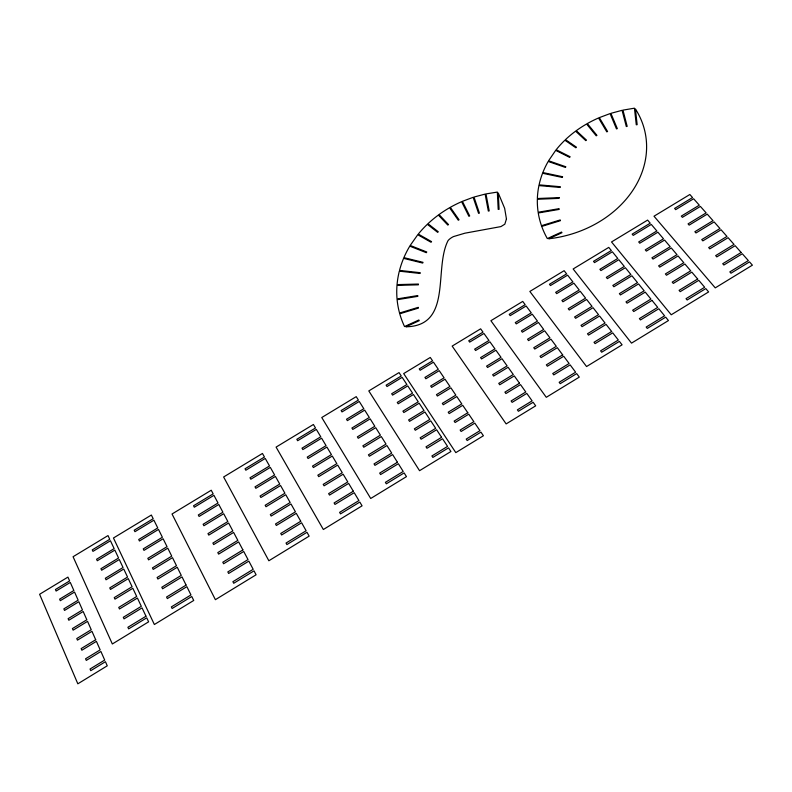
<?xml version="1.0" encoding="UTF-8"?>
<svg xmlns="http://www.w3.org/2000/svg" width="792" height="792" viewBox="0 0 792 792"><rect width="100%" height="100%" fill="white"/><g stroke="black" fill="none" stroke-linecap="round" stroke-linejoin="round"><path stroke-width="1.19" d="M559.112 197.624L559.102 198.366L537.342 199.267A109.425 90.248 -5.7 0 0 538.154 212.246L559.083 208.672L559.202 209.405L538.263 212.979A109.425 90.248 -5.7 0 0 541.481 225.71L560.211 219.948L560.469 220.661L541.738 226.413A109.425 90.248 -5.7 0 0 547.322 238.58L561.558 232.056L561.944 232.719L548.717 238.788A104.118 84.774 -11.8 0 0 635.412 108.95L637.154 124.681L636.283 124.789L634.442 108.187L622.948 110.128L627.175 126.354L626.314 126.542L622.086 110.316L610.899 113.335L617.314 128.631L616.483 128.898L610.078 113.593L599.336 117.632L607.583 131.512L606.791 131.858L598.544 117.968A109.425 90.248 -5.7 0 0 587.337 123.562L596.94 135.382L596.208 135.798L586.605 123.988A109.425 90.248 -5.7 0 0 576.269 130.68L586.466 140.125L585.793 140.62L575.606 131.165A109.425 90.248 -5.7 0 0 565.458 139.649L576.447 147.203L575.853 147.767L564.874 140.214A109.425 90.248 -5.7 0 0 556.172 149.747L570.131 156.747L569.636 157.37L555.687 150.361L548.579 160.776L565.825 166.765L565.438 167.439L548.193 161.449A109.425 90.248 -5.7 0 0 542.847 172.557L562.587 176.735L562.32 177.448L542.569 173.26A109.425 90.248 -5.7 0 0 539.085 184.863L560.36 186.724L560.211 187.457L538.926 185.585A109.425 90.248 -5.7 0 0 537.362 198.525L559.112 197.624M506.444 218.939L504.831 224.176L500.92 226.591L464.894 233.195L453.499 236.58A17.761 15.088 -16.4 0 0 450.47 238.382L449.351 239.273A10.623 8.999 -16.7 0 0 447.995 240.719C433.57 269.032 452.747 326.007 405.88 326.799L419.206 320.691L418.869 319.988L404.534 326.561A108.207 93.406 -13.5 0 1 399.752 313.78L418.443 308.098L418.235 307.345L399.544 313.038A108.207 93.406 -13.5 0 1 397.109 299.713L417.839 296.337L417.76 295.565L397.04 298.94A108.207 93.406 -13.5 0 1 396.99 285.397L418.374 284.823L418.423 284.051L397.049 284.625A108.207 93.406 -13.5 0 1 399.326 271.161L420.077 273.468L420.265 272.705L399.514 270.409A108.207 93.406 -13.5 0 1 403.593 258.37L422.71 263.063L423.017 262.33L403.9 257.638A108.207 93.406 -13.5 0 1 409.781 246.154L426.343 252.688L426.759 251.995L410.197 245.461L417.75 234.729L431.026 242.263L431.551 241.619L418.265 234.095A108.207 93.406 -13.5 0 1 427.343 224.304L437.669 232.353L438.283 231.779L427.947 223.73A108.207 93.406 -13.5 0 1 438.372 215.058L447.817 225.076L448.5 224.572L439.045 214.553A108.207 93.406 -13.5 0 1 449.559 207.751L458.301 220.225L459.053 219.8L450.302 207.326A108.207 93.406 -13.5 0 1 461.607 201.683L468.894 216.285L469.696 215.949L462.399 201.336L473.151 197.317L478.576 213.365L479.407 213.097L473.982 197.05L485.12 194.099L488.337 211.078L489.199 210.9L485.971 193.921L497.346 192.08L498.208 209.415L499.079 209.316L498.257 192.971L504.652 208.336L506.444 218.939M95.693 639.738L81.15 648.608L81.863 650.232L96.406 641.352L100.178 649.856L85.576 658.776L86.288 660.409L100.901 651.479L104.702 660.063L90.041 669.022L90.753 670.676L105.435 661.706L107.257 665.815L77.834 683.813L39.6 594.277L67.924 577.111L69.617 580.922L55.44 589.515L56.103 591.05L70.29 582.447L73.864 590.505L59.628 599.148L60.301 600.692L74.547 592.05L78.151 600.178L63.855 608.87L64.538 610.424L78.844 601.732L82.477 609.939L68.122 618.671L68.815 620.245L83.18 611.503L86.843 619.78L72.428 628.561L73.121 630.155L87.546 621.364L91.248 629.719L76.775 638.54L77.468 640.144L91.961 631.313L95.693 639.738M242.906 549.935L222.8 562.211L223.601 563.755L243.728 551.479L248.025 559.578L227.829 571.913L228.631 573.467L248.846 561.132L253.183 569.299L232.898 581.704L233.719 583.278L254.014 570.864L256.093 574.784L215.394 599.683L172.032 513.998L211.236 490.238L213.167 493.871L193.555 505.761L194.307 507.227L213.939 495.327L218.018 503.009L198.317 514.968L199.089 516.443L218.79 504.484L222.908 512.226L203.128 524.245L203.9 525.739L223.69 513.711L227.839 521.532L207.979 533.61L208.761 535.115L228.631 523.027L232.818 530.917L212.88 543.055L213.662 544.579L233.62 532.432L237.838 540.382L217.81 552.588L218.612 554.123L238.649 541.906L242.906 549.935M467.795 412.751L454.153 421.077L455.113 422.502L468.765 414.176L473.854 421.681L460.152 430.046L461.122 431.482L474.824 423.116L479.962 430.68L466.211 439.085L467.181 440.54L480.942 432.135L483.407 435.758L455.816 452.628L403.682 373.577L430.274 357.459L432.561 360.825L419.245 368.894L420.156 370.25L433.471 362.172L438.303 369.29L424.938 377.408L425.858 378.774L439.223 370.656L444.104 377.833L430.68 385.991L431.61 387.367L445.035 379.21L449.945 386.447L436.471 394.644L437.402 396.04L450.886 387.832L455.845 395.139L442.322 403.375L443.253 404.781L456.796 396.545L461.795 403.91L448.213 412.187L449.163 413.602L462.746 405.316L467.795 412.751M562.676 354.875L546.351 364.835L547.371 366.221L563.706 356.252L569.121 363.498L552.737 373.507L553.757 374.903L570.161 364.894L575.626 372.2L559.172 382.269L560.211 383.675L576.675 373.606L579.298 377.111L546.282 397.307L490.892 320.71L522.73 301.415L525.155 304.673L509.226 314.335L510.197 315.642L526.136 305.979L531.274 312.86L515.285 322.572L516.255 323.888L532.264 314.177L537.451 321.116L521.393 330.878L522.373 332.214L538.441 322.443L543.678 329.442L527.551 339.253L528.541 340.6L544.678 330.789L549.955 337.847L533.768 347.708L534.758 349.064L550.965 339.204L556.291 346.322L540.035 356.232L541.045 357.608L557.311 347.688L562.676 354.875M652.004 300.386L633.739 311.533L632.659 310.197L650.915 299.059L645.252 292.109L627.056 303.197L625.997 301.871L644.173 290.793L638.56 283.912L620.433 294.941L619.384 293.624L637.491 282.605L631.917 275.774L613.879 286.753L612.83 285.447L630.868 274.478L625.343 267.716L607.365 278.635L606.335 277.339L624.294 266.429L618.819 259.717L600.92 270.587L599.891 269.31L617.78 258.449L612.355 251.797L594.525 262.607L593.505 261.34L611.325 250.529L608.761 247.391L573.141 268.973L631.521 343.134L668.448 320.552L665.686 317.156L647.272 328.413L646.173 327.056L664.577 315.81L658.815 308.741L640.471 319.938L639.392 318.582L657.716 307.395L652.004 300.386M186.1 585.1L166.577 597.019L167.34 598.594L186.882 586.664L190.971 594.931L171.359 606.9L172.131 608.494L191.763 596.505L193.723 600.465L154.361 624.512L113.454 537.996L151.361 515.038L153.183 518.711L134.214 530.204L134.937 531.689L153.905 520.186L157.756 527.947L138.719 539.5L139.441 540.995L158.499 529.432L162.38 537.263L143.253 548.876L143.986 550.381L163.122 538.768L167.043 546.668L147.837 558.33L148.579 559.855L167.795 548.173L171.745 556.142L152.46 567.874L153.202 569.408L172.498 557.667L176.487 565.716L157.123 577.497L157.875 579.051L177.25 567.25L181.269 575.368L161.825 587.218L162.588 588.773L182.041 576.913L186.1 585.1M519.512 383.219L504.91 392.129L505.9 393.535L520.512 384.615L525.779 391.99L511.117 400.95L512.117 402.366L526.789 393.406L532.115 400.851L517.394 409.85L518.404 411.276L533.135 402.277L535.679 405.841L506.147 423.908L452.163 346.094L480.635 328.828L483.001 332.135L468.745 340.778L469.686 342.114L483.952 333.472L488.951 340.471L474.646 349.153L475.596 350.5L489.911 341.807L494.96 348.866L480.595 357.598L481.546 358.954L495.921 350.222L501.019 357.34L486.595 366.122L487.555 367.488L501.989 358.707L507.127 365.894L492.644 374.715L493.614 376.091L508.108 367.27L513.285 374.517L498.752 383.377L499.732 384.773L514.285 375.903L519.512 383.219M300.752 521.255L280.754 533.462L281.596 534.986L301.613 522.769L306.128 530.759L286.041 543.035L286.892 544.569L306.989 532.293L309.157 536.125L268.854 560.756L223.631 476.982L262.449 453.46L264.459 457.014L245.035 468.785L245.827 470.22L265.261 458.439L269.508 465.953L250.005 477.784L250.807 479.229L270.32 467.389L274.606 474.972L255.014 486.862L255.826 488.317L275.418 476.418L279.744 484.06L260.073 496.02L260.885 497.495L280.566 485.526L284.922 493.238L265.181 505.256L265.993 506.741L285.763 494.713L290.159 502.494L270.32 514.572L271.151 516.067L291.001 503.979L295.436 511.83L275.517 523.977L276.349 525.482L296.277 513.335L300.752 521.255M397.435 462.251L379.685 473.081L380.596 474.557L398.356 463.716L403.207 471.448L385.397 482.328L386.308 483.823L404.138 472.923L406.464 476.635L370.715 498.485L321.77 417.523L356.222 396.643L358.39 400.089L341.144 410.533L342.005 411.919L359.251 401.465L363.815 408.731L346.51 419.235L347.371 420.631L364.696 410.127L369.3 417.463L351.915 428.017L352.787 429.422L370.181 418.859L374.824 426.264L357.38 436.867L358.251 438.293L375.715 427.68L380.407 435.135L362.885 445.807L363.766 447.242L381.298 436.57L386.031 444.094L368.438 454.816L369.329 456.261L386.932 445.54L391.703 453.133L374.042 463.904L374.943 465.369L392.624 454.588L397.435 462.251M611.662 331.502L594.03 342.263L595.079 343.629L612.721 332.858L618.324 340.015L600.613 350.836L601.673 352.222L619.394 341.392L622.086 344.827L586.555 366.548L529.848 291.446L564.122 270.686L566.617 273.874L549.47 284.269L550.45 285.556L567.616 275.151L572.883 281.893L555.667 292.337L556.667 293.634L573.893 283.18L579.209 289.981L561.924 300.475L562.934 301.792L580.229 291.278L585.585 298.138L568.23 308.692L569.25 310.009L586.615 299.455L592.02 306.375L574.596 316.978L575.616 318.305L593.059 307.692L598.514 314.672L581.021 325.334L582.051 326.67L599.554 316.008L605.058 323.047L587.496 333.759L588.535 335.115L606.108 324.393L611.662 331.502M697.663 279.012L679.091 290.347L680.189 291.674L698.782 280.328L704.672 287.268L686.03 298.663L687.139 300L705.801 288.595L708.622 291.921L671.23 314.78L611.523 241.956L647.608 220.097L650.232 223.186L632.174 234.135L633.214 235.382L651.291 224.423L656.835 230.957L638.708 241.956L639.758 243.213L657.895 232.204L663.498 238.798L645.292 249.846L646.351 251.114L664.567 240.055L670.21 246.698L651.935 257.806L653.004 259.083L671.289 247.965L676.982 254.668L658.637 265.835L659.716 267.132L678.071 255.955L683.813 262.716L665.389 273.933L666.478 275.24L684.912 264.003L690.703 270.824L672.21 282.101L673.309 283.417L691.812 272.131L697.663 279.012M741.154 252.46L722.72 263.716L723.848 265.023L742.302 253.757L748.351 260.588L729.838 271.894L730.976 273.21L749.499 261.885L752.4 265.162L715.255 287.872L654.004 216.216L689.852 194.505L692.545 197.545L674.606 208.415L675.675 209.642L693.624 198.762L699.306 205.187L681.308 216.107L682.387 217.345L700.395 206.415L706.137 212.9L688.06 223.879L689.149 225.126L707.236 214.137L713.018 220.671L694.871 231.71L695.97 232.967L714.127 221.928L719.968 228.522L701.742 239.6L702.851 240.877L721.076 229.779L726.967 236.432L708.672 247.569L709.79 248.856L728.096 237.699L734.036 244.411L715.671 255.608L716.79 256.905L735.164 245.698L741.154 252.46M145.985 616.235L127.898 627.264L128.641 628.868L146.728 617.829L148.619 621.829L112.335 643.985L73.072 556.726L108.009 535.58L109.751 539.283L92.268 549.876L92.961 551.371L110.454 540.768L114.147 548.608L96.584 559.251L97.277 560.756L114.85 550.103L118.572 558.014L100.94 568.715L101.643 570.23L119.285 559.528L123.037 567.508L105.336 578.259L106.039 579.793L123.76 569.032L127.552 577.081L109.771 587.882L110.484 589.436L128.274 578.615L132.096 586.733L114.246 597.604L114.959 599.158L132.828 588.288L136.679 596.475L118.751 607.405L119.483 608.979L137.422 598.049L141.313 606.316L123.304 617.285L124.037 618.879L142.055 607.89L145.985 616.235M353.321 491.208L334.105 502.94L334.986 504.435L354.212 492.693L358.915 500.564L339.62 512.355L340.51 513.869L359.815 502.069L362.073 505.831L323.354 529.511L276.091 447.104L313.404 424.492L315.503 427.987L296.832 439.303L297.653 440.718L316.335 429.393L320.76 436.778L302.019 448.153L302.851 449.579L321.611 438.194L326.066 445.658L307.247 457.093L308.088 458.528L326.928 447.084L331.422 454.608L312.523 466.092L313.375 467.547L332.284 456.043L336.828 463.637L317.849 475.18L318.701 476.645L337.699 465.082L342.273 472.745L323.215 484.358L324.086 485.823L343.154 474.21L347.777 481.932L328.64 493.604L329.512 495.089L348.658 483.407L353.321 491.208M441.589 437.323L426.017 446.827L426.957 448.282L442.54 438.768L447.559 446.391L431.917 455.954L432.868 457.42L448.519 447.856L450.925 451.509L419.552 470.695L368.795 390.921L399.039 372.596L401.267 375.992L386.13 385.169L387.021 386.536L402.158 377.348L406.88 384.526L391.684 393.743L392.575 395.129L407.781 385.902L412.543 393.139L397.277 402.405L398.178 403.791L413.444 394.515L418.245 401.821L402.93 411.127L403.841 412.533L419.166 403.217L424.007 410.573L408.623 419.938L409.543 421.354L424.938 411.988L429.818 419.413L414.374 428.818L415.295 430.254L430.749 420.839L435.679 428.323L420.166 437.788L421.106 439.223L436.62 429.759L441.589 437.323"/></g></svg>
